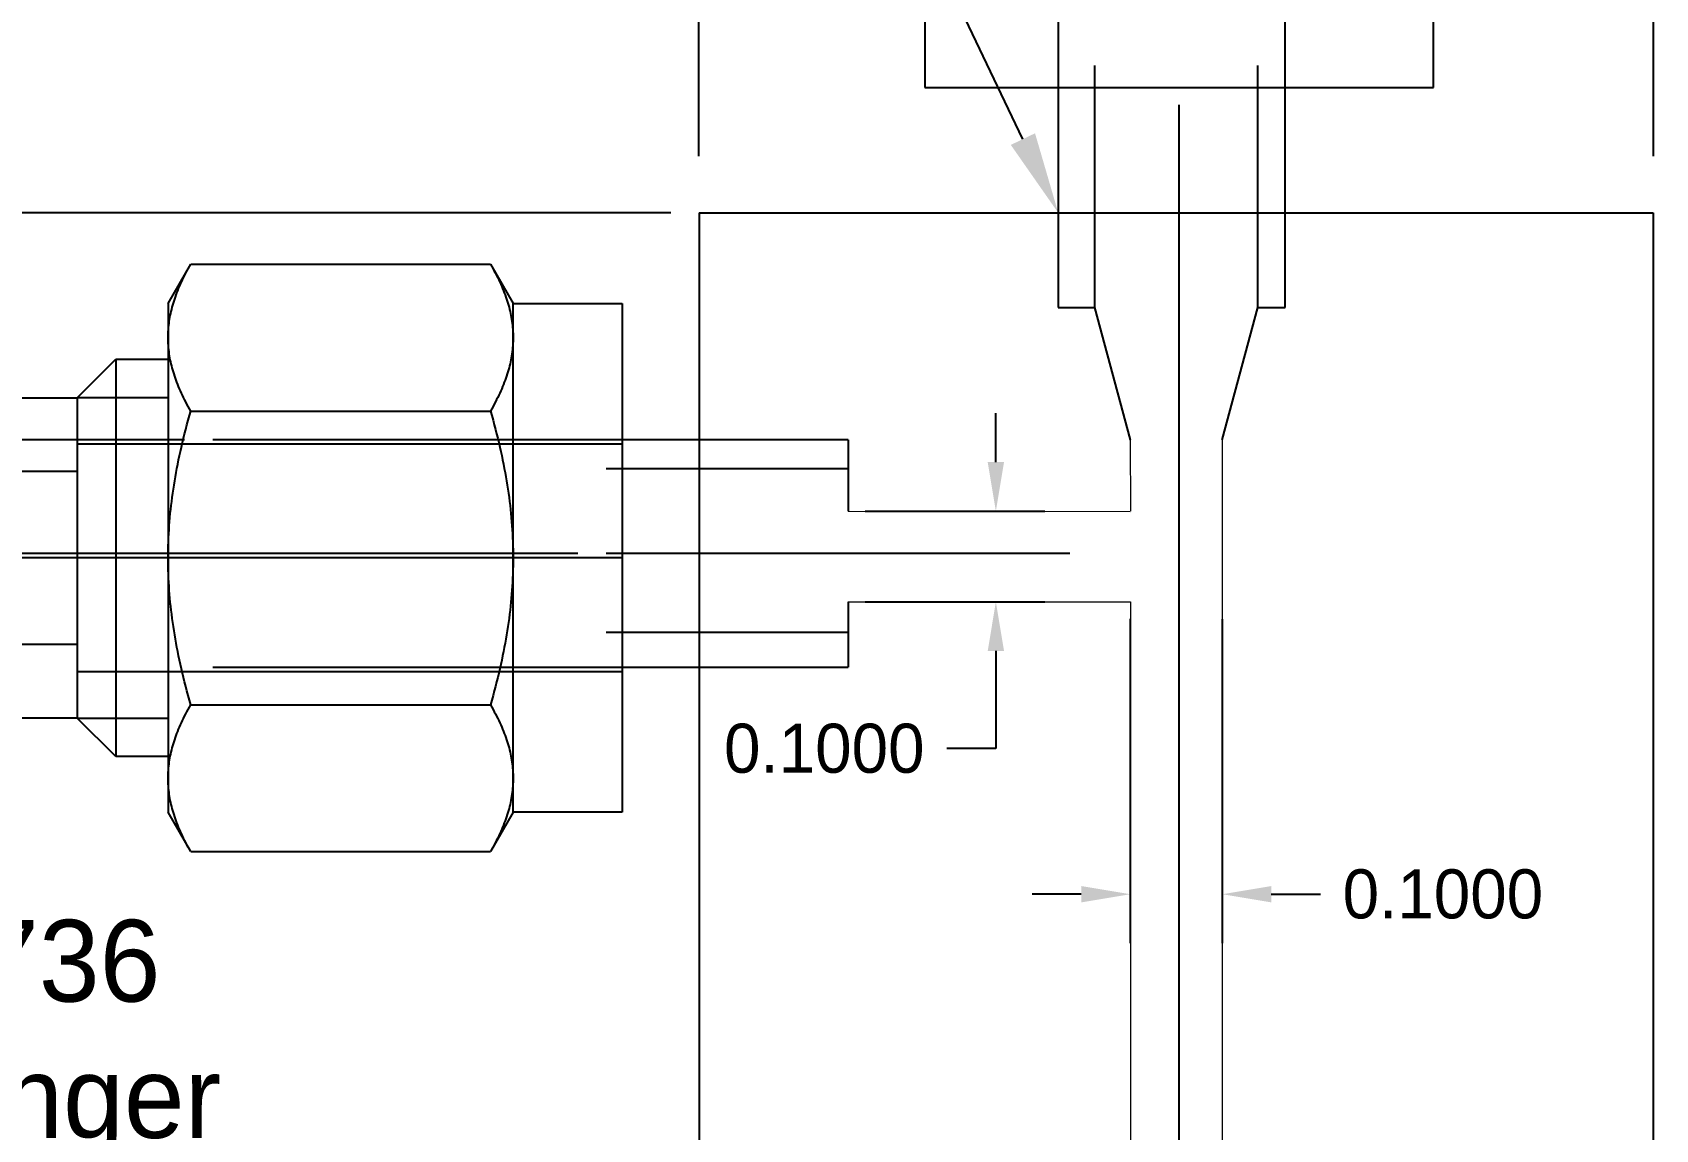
# Model space of a CAD drawing. Extents: x 22.1 to 29.7, y -15.3 to -5.1.
# Drawn here: x 24.506 to 26.293, y -8.425 to -7.217 of the extents above; entities that cross this region are included whole.
import ezdxf
from ezdxf import colors
from ezdxf.entities.mleader import LeaderData, LeaderLine
from ezdxf.math import Vec2, Vec3

# ---------------------------------------------------------------- set-up
doc = ezdxf.new("R2010")
doc.units = 0
doc.header["$MEASUREMENT"] = 0
doc.linetypes.add('CENTER2', pattern=[28.575, 19.05, -3.175, 3.175, -3.175])
doc.linetypes.add('HIDDEN2', pattern=[4.7625, 3.175, -1.5875])
doc.layers.get('0').update_dxf_attribs({"linetype": 'CONTINUOUS'})
doc.layers.get('Defpoints').update_dxf_attribs({"linetype": 'CONTINUOUS'})
for name, color, linetype in [('TRDETAIL2', 7, 'CONTINUOUS'), ('TRDETAIL3', 7, 'CONTINUOUS'), ('TRMODEL1', 7, 'CONTINUOUS'), ('TRMODEL3', 7, 'CONTINUOUS')]:
    doc.layers.add(name, color=color, linetype=linetype)
doc.dimstyles.get("Standard").update_dxf_attribs({"dimtxt": 0.18, "dimasz": 0.18, "dimexe": 0.18, "dimexo": 0.0625, "dimgap": 0.09, "dimtad": 0, "dimtih": 1, "dimtoh": 1, "dimdec": 4, "dimzin": 0, "dimdsep": 46, "dimtxsty": 'Standard', "dimcen": 0.09, "dimadec": 0, "dimazin": 0, "dimtfac": 1, "dimtdec": 4, "dimtofl": 0, "dimtmove": 0, "dimatfit": 3, "dimfxl": 1, "dimtolj": 1, "dimtzin": 0, "dimarcsym": 0})

# ---------------------------------------------------------------- blocks, each defined once
blk = doc.blocks.new('*D19')
at = {"color": 0, "linetype": 'Continuous', "lineweight": -2, "transparency": 16777216}
for p, q in [((24.1987, -7.3257), (24.1987, -7.2357)), ((25.2086, -7.4157), (24.1087, -7.4157)), ((24.6731, -7.6657), (24.1087, -7.6657)), ((24.1987, -7.7557), (24.1987, -7.8457))]:
    blk.add_line(p, q, dxfattribs=at)
at = {"color": 0, "linetype": 'Continuous', "transparency": 16777216}
for points in [[(24.1837, -7.3257), (24.2137, -7.3257), (24.1987, -7.4157)], [(24.1837, -7.7557), (24.2137, -7.7557), (24.1987, -7.6657)]]:
    blk.add_solid(points, dxfattribs=at)
at = {"layer": 'Defpoints', "color": 0, "linetype": 'Continuous', "transparency": 16777216}
for p in [(24.1987, -7.4157), (25.2398, -7.4157), (24.7044, -7.6657)]:
    blk.add_point(p, dxfattribs=at)
at = {"color": 0, "linetype": 'Continuous', "transparency": 16777216, "insert": (24.1987, -7.5407), "char_height": 0.09, "attachment_point": 5}
blk.add_mtext('\\A1;0.2500', dxfattribs=at)
blk = doc.blocks.new('*D20')
at = {"color": 0, "linetype": 'Continuous', "lineweight": -2, "transparency": 16777216}
for p, q in [((25.2398, -7.3532), (25.2398, -6.2978)), ((26.291, -7.3532), (26.291, -6.2978)), ((25.0598, -6.4778), (24.8798, -6.4778)), ((26.471, -6.4778), (26.651, -6.4778))]:
    blk.add_line(p, q, dxfattribs=at)
at = {"color": 0, "linetype": 'Continuous', "transparency": 16777216}
for points in [[(25.0598, -6.4478), (25.0598, -6.5078), (25.2398, -6.4778)], [(26.471, -6.4478), (26.471, -6.5078), (26.291, -6.4778)]]:
    blk.add_solid(points, dxfattribs=at)
at = {"layer": 'Defpoints', "color": 0, "linetype": 'Continuous', "transparency": 16777216}
for p in [(26.291, -6.4778), (25.2398, -7.4157), (26.291, -7.4157)]:
    blk.add_point(p, dxfattribs=at)
at = {"color": 0, "linetype": 'Continuous', "transparency": 16777216, "insert": (25.7654, -6.4778), "char_height": 0.18, "attachment_point": 5}
blk.add_mtext('\\A1;1.0511', dxfattribs=at)
blk = doc.blocks.new('*D25')
at = {"color": 0, "linetype": 'Continuous', "lineweight": -2, "transparency": 16777216}
for p, q in [((25.7149, -7.8627), (25.7149, -8.2197)), ((25.8162, -7.8628), (25.8162, -8.2197)), ((25.6609, -8.1657), (25.6069, -8.1657)), ((25.8702, -8.1657), (25.9242, -8.1657))]:
    blk.add_line(p, q, dxfattribs=at)
at = {"color": 0, "linetype": 'Continuous', "transparency": 16777216}
for points in [[(25.6609, -8.1567), (25.6609, -8.1747), (25.7149, -8.1657)], [(25.8702, -8.1567), (25.8702, -8.1747), (25.8162, -8.1657)]]:
    blk.add_solid(points, dxfattribs=at)
at = {"layer": 'Defpoints', "color": 0, "linetype": 'Continuous', "transparency": 16777216}
for p in [(25.7149, -7.844), (25.8162, -7.844), (25.8162, -8.1657)]:
    blk.add_point(p, dxfattribs=at)
at = {"color": 0, "linetype": 'Continuous', "transparency": 16777216, "insert": (26.0592, -8.1657), "char_height": 0.054, "attachment_point": 5}
blk.add_mtext('\\A1;0.1000', dxfattribs=at)
blk = doc.blocks.new('*D26')
at = {"color": 0, "linetype": 'Continuous', "lineweight": -2, "transparency": 16777216}
for p, q in [((25.5668, -7.6901), (25.5668, -7.6361)), ((25.4227, -7.7441), (25.6208, -7.7441)), ((25.4227, -7.844), (25.6208, -7.844)), ((25.5668, -7.898), (25.5668, -8.0054)), ((25.5668, -8.0054), (25.5128, -8.0054))]:
    blk.add_line(p, q, dxfattribs=at)
at = {"color": 0, "linetype": 'Continuous', "transparency": 16777216}
for points in [[(25.5578, -7.6901), (25.5758, -7.6901), (25.5668, -7.7441)], [(25.5578, -7.898), (25.5758, -7.898), (25.5668, -7.844)]]:
    blk.add_solid(points, dxfattribs=at)
at = {"layer": 'Defpoints', "color": 0, "linetype": 'Continuous', "transparency": 16777216}
for p in [(25.404, -7.7441), (25.5668, -7.7441), (25.404, -7.844)]:
    blk.add_point(p, dxfattribs=at)
at = {"color": 0, "linetype": 'Continuous', "transparency": 16777216, "insert": (25.3778, -8.0054), "char_height": 0.054, "attachment_point": 5}
blk.add_mtext('\\A1;0.1000', dxfattribs=at)
blk = doc.blocks.new('*D27')
at = {"color": 0, "linetype": 'Continuous', "lineweight": -2, "transparency": 16777216}
for p, q in [((26.3222, -7.4157), (29.4986, -7.4157)), ((29.4086, -7.5057), (29.4086, -8.4304)), ((29.4086, -10.7651), (29.4086, -9.8404)), ((26.0215, -10.8551), (29.4986, -10.8551))]:
    blk.add_line(p, q, dxfattribs=at)
at = {"color": 0, "linetype": 'Continuous', "transparency": 16777216}
for points in [[(29.3936, -7.5057), (29.4236, -7.5057), (29.4086, -7.4157)], [(29.3936, -10.7651), (29.4236, -10.7651), (29.4086, -10.8551)]]:
    blk.add_solid(points, dxfattribs=at)
at = {"layer": 'Defpoints', "color": 0, "linetype": 'Continuous', "transparency": 16777216}
for p in [(26.291, -7.4157), (29.4086, -7.4157), (25.9903, -10.8551)]:
    blk.add_point(p, dxfattribs=at)
at = {"color": 0, "linetype": 'Continuous', "transparency": 16777216, "insert": (29.4086, -9.1354), "char_height": 0.09, "width": 0.45, "attachment_point": 5}
blk.add_mtext("\\A1;3.4394 Estimated Height, may vary based on machinist's adjustments", dxfattribs=at)
blk = doc.blocks.new('*D28')
at = {"color": 0, "linetype": 'Continuous', "lineweight": -2, "transparency": 16777216}
for p, q in [((25.1062, -7.7907), (24.3725, -7.7907)), ((24.4625, -7.8807), (24.4625, -8.1475)), ((24.4625, -8.7743), (24.4625, -8.5075)), ((25.1062, -8.8643), (24.3725, -8.8643))]:
    blk.add_line(p, q, dxfattribs=at)
at = {"color": 0, "linetype": 'Continuous', "transparency": 16777216}
for points in [[(24.4475, -7.8807), (24.4775, -7.8807), (24.4625, -7.7907)], [(24.4475, -8.7743), (24.4775, -8.7743), (24.4625, -8.8643)]]:
    blk.add_solid(points, dxfattribs=at)
at = {"layer": 'Defpoints', "color": 0, "linetype": 'Continuous', "transparency": 16777216}
for p in [(25.1374, -7.7907), (24.4625, -8.8643), (25.1374, -8.8643)]:
    blk.add_point(p, dxfattribs=at)
at = {"color": 0, "linetype": 'Continuous', "transparency": 16777216, "insert": (24.4625, -8.3275), "char_height": 0.09, "attachment_point": 5}
blk.add_mtext('\\A1;1.0736\\POr longer', dxfattribs=at)

msp = doc.modelspace()

# ---------------------------------------------------------------- linework, layer by layer
at = {"color": 0, "linetype": 'Continuous'}
for p, q in [((25.63551, -6.8395), (25.63551, -7.51999)), ((25.88551, -7.51999), (25.88551, -6.8395))]:
    msp.add_line(p, q, dxfattribs=at)
at = {"linetype": 'Continuous'}
for p, q in [((25.67539, -7.25346), (25.67539, -7.51998)), ((25.85539, -7.51998), (25.85539, -7.25346)), ((25.23983, -7.41574), (25.23983, -9.31339)), ((25.23983, -7.41574), (26.29095, -7.41574)), ((25.67539, -7.41574), (25.85539, -7.41574)), ((26.29095, -7.41574), (26.29095, -9.31339)), ((25.63551, -7.51999), (25.67539, -7.51999)), ((25.67539, -7.51998), (25.7149, -7.66568)), ((25.81624, -7.66572), (25.85539, -7.51998)), ((25.85539, -7.51999), (25.88551, -7.51999)), ((25.40397, -7.66574), (24.70439, -7.66574)), ((25.40397, -7.66574), (25.40397, -7.74413)), ((25.40397, -7.69743), (25.13745, -7.69743)), ((25.40397, -7.84403), (25.40397, -7.91574)), ((25.13745, -7.87743), (25.40397, -7.87743)), ((24.70439, -7.91574), (25.40397, -7.91574))]:
    msp.add_line(p, q, dxfattribs=at)
at = {"lineweight": 15, "ltscale": 2}
for p, q in [((25.7149, -7.66568), (25.71492, -7.74413)), ((25.81624, -7.66572), (25.81583, -8.81093)), ((25.40399, -7.74419), (25.71487, -7.7443)), ((25.40398, -7.84403), (25.71494, -7.84397)), ((25.71494, -7.84397), (25.71512, -8.81767))]:
    msp.add_line(p, q, dxfattribs=at)
at = {"layer": 'TRDETAIL2', "color": 252, "linetype": 'HIDDEN2'}
for p, q in [((25.15505, -7.67053), (24.55505, -7.67053)), ((24.55505, -7.67053), (24.55505, -7.92053)), ((24.55505, -7.70053), (24.19872, -7.70053)), ((24.19872, -7.89053), (24.55505, -7.89053)), ((24.55505, -7.92053), (25.15505, -7.92053))]:
    msp.add_line(p, q, dxfattribs=at)
at = {"layer": 'TRDETAIL3', "color": 4, "linetype": 'CENTER2'}
for p, q in [((25.7687, -10.99771), (25.7687, -7.29693)), ((25.40397, -7.79074), (25.13745, -7.79074)), ((25.64809, -7.79074), (25.40397, -7.79074))]:
    msp.add_line(p, q, dxfattribs=at)
at = {"layer": 'TRDETAIL3', "color": 252, "linetype": 'CENTER2'}
msp.add_line((25.15505, -7.79553), (23.74505, -7.79553), dxfattribs=at)
at = {"layer": 'TRMODEL1', "color": 252, "linetype": 'Continuous'}
for p, q in [((25.4887, -7.15766), (25.4887, -7.27766)), ((26.0487, -7.27766), (26.0487, -7.15766)), ((25.4887, -7.27766), (26.0487, -7.27766)), ((24.65505, -7.51553), (24.68006, -7.47221)), ((24.6786, -7.47477), (24.68006, -7.47221)), ((24.68006, -7.47221), (25.01004, -7.47221)), ((25.01004, -7.47221), (25.0115, -7.47477)), ((25.01004, -7.47221), (25.03505, -7.51553)), ((24.66973, -7.49203), (24.67086, -7.48962)), ((24.67086, -7.48962), (24.67203, -7.4872)), ((24.67203, -7.4872), (24.67325, -7.48476)), ((24.67325, -7.48476), (24.67452, -7.48229)), ((24.67452, -7.48229), (24.67583, -7.47981)), ((24.67583, -7.47981), (24.67719, -7.4773)), ((24.67719, -7.4773), (24.6786, -7.47477)), ((25.0115, -7.47477), (25.0129, -7.4773)), ((25.0129, -7.4773), (25.01426, -7.47981)), ((25.01426, -7.47981), (25.01558, -7.48229)), ((25.01558, -7.48229), (25.01684, -7.48476)), ((25.01684, -7.48476), (25.01806, -7.4872)), ((25.01806, -7.4872), (25.01923, -7.48962)), ((25.01923, -7.48962), (25.02036, -7.49203)), ((24.66228, -7.51069), (24.66306, -7.50841)), ((24.66306, -7.50841), (24.66389, -7.50611)), ((24.66389, -7.50611), (24.66476, -7.5038)), ((24.66476, -7.5038), (24.66566, -7.50147)), ((24.66566, -7.50147), (24.66662, -7.49913)), ((24.66662, -7.49913), (24.66761, -7.49678)), ((24.66761, -7.49678), (24.66865, -7.49441)), ((24.66865, -7.49441), (24.66973, -7.49203)), ((25.02036, -7.49203), (25.02144, -7.49441)), ((25.02144, -7.49441), (25.02248, -7.49678)), ((25.02248, -7.49678), (25.02348, -7.49913)), ((25.02348, -7.49913), (25.02443, -7.50147)), ((25.02443, -7.50147), (25.02534, -7.5038)), ((25.02534, -7.5038), (25.0262, -7.50611)), ((25.0262, -7.50611), (25.02703, -7.50841)), ((25.02703, -7.50841), (25.02781, -7.51069)), ((24.65505, -7.51553), (24.65505, -7.55304)), ((24.65748, -7.52867), (24.65794, -7.52645)), ((24.65794, -7.52645), (24.65844, -7.52422)), ((24.65844, -7.52422), (24.65898, -7.52199)), ((24.65898, -7.52199), (24.65956, -7.51974)), ((24.65956, -7.51974), (24.66018, -7.51749)), ((24.66018, -7.51749), (24.66084, -7.51524)), ((24.66084, -7.51524), (24.66154, -7.51297)), ((24.66154, -7.51297), (24.66228, -7.51069)), ((25.02781, -7.51069), (25.02856, -7.51297)), ((25.02856, -7.51297), (25.02926, -7.51524)), ((25.02926, -7.51524), (25.02992, -7.51749)), ((25.02992, -7.51749), (25.03054, -7.51974)), ((25.03054, -7.51974), (25.03112, -7.52199)), ((25.03112, -7.52199), (25.03166, -7.52422)), ((25.03166, -7.52422), (25.03216, -7.52645)), ((25.03216, -7.52645), (25.03262, -7.52867)), ((25.03505, -7.55304), (25.03505, -7.51553)), ((25.03505, -7.51553), (25.15505, -7.51553)), ((25.15505, -7.51553), (25.15505, -8.07553)), ((24.65523, -7.54638), (24.65537, -7.54417)), ((24.65537, -7.54417), (24.65555, -7.54196)), ((24.65555, -7.54196), (24.65577, -7.53975)), ((24.65577, -7.53975), (24.65603, -7.53754)), ((24.65603, -7.53754), (24.65634, -7.53532)), ((24.65634, -7.53532), (24.65668, -7.53311)), ((24.65668, -7.53311), (24.65706, -7.53089)), ((24.65706, -7.53089), (24.65748, -7.52867)), ((25.03262, -7.52867), (25.03304, -7.53089)), ((25.03304, -7.53089), (25.03342, -7.53311)), ((25.03342, -7.53311), (25.03376, -7.53532)), ((25.03376, -7.53532), (25.03406, -7.53754)), ((25.03406, -7.53754), (25.03432, -7.53975)), ((25.03432, -7.53975), (25.03454, -7.54196)), ((25.03454, -7.54196), (25.03472, -7.54417)), ((25.03472, -7.54417), (25.03486, -7.54638)), ((24.65505, -7.55304), (24.65507, -7.55082)), ((24.65507, -7.55526), (24.65505, -7.55304)), ((24.65505, -7.55304), (24.65505, -7.79553)), ((24.65507, -7.55082), (24.65513, -7.5486)), ((24.65513, -7.55748), (24.65507, -7.55526)), ((24.65513, -7.5486), (24.65523, -7.54638)), ((24.65523, -7.5597), (24.65513, -7.55748)), ((24.65537, -7.56191), (24.65523, -7.5597)), ((24.65555, -7.56412), (24.65537, -7.56191)), ((25.03472, -7.56191), (25.03454, -7.56412)), ((25.03486, -7.5597), (25.03472, -7.56191)), ((25.03486, -7.54638), (25.03497, -7.5486)), ((25.03497, -7.55748), (25.03486, -7.5597)), ((25.03497, -7.5486), (25.03503, -7.55082)), ((25.03503, -7.55526), (25.03497, -7.55748)), ((25.03503, -7.55082), (25.03505, -7.55304)), ((25.03505, -7.55304), (25.03503, -7.55526)), ((25.03505, -7.79553), (25.03505, -7.55304)), ((24.55505, -7.61928), (24.59755, -7.57678)), ((24.59755, -7.57678), (24.59755, -8.01428)), ((24.59755, -7.57678), (24.65505, -7.57678)), ((24.65577, -7.56633), (24.65555, -7.56412)), ((24.65603, -7.56855), (24.65577, -7.56633)), ((24.65634, -7.57076), (24.65603, -7.56855)), ((24.65668, -7.57297), (24.65634, -7.57076)), ((24.65706, -7.57519), (24.65668, -7.57297)), ((24.65748, -7.57741), (24.65706, -7.57519)), ((24.65794, -7.57963), (24.65748, -7.57741)), ((24.65844, -7.58186), (24.65794, -7.57963)), ((25.03216, -7.57963), (25.03166, -7.58186)), ((25.03262, -7.57741), (25.03216, -7.57963)), ((25.03304, -7.57519), (25.03262, -7.57741)), ((25.03342, -7.57297), (25.03304, -7.57519)), ((25.03376, -7.57076), (25.03342, -7.57297)), ((25.03406, -7.56855), (25.03376, -7.57076)), ((25.03432, -7.56633), (25.03406, -7.56855)), ((25.03454, -7.56412), (25.03432, -7.56633)), ((24.65898, -7.5841), (24.65844, -7.58186)), ((24.65956, -7.58634), (24.65898, -7.5841)), ((24.66018, -7.58859), (24.65956, -7.58634)), ((24.66084, -7.59085), (24.66018, -7.58859)), ((24.66154, -7.59311), (24.66084, -7.59085)), ((24.66228, -7.59539), (24.66154, -7.59311)), ((24.66306, -7.59768), (24.66228, -7.59539)), ((24.66389, -7.59997), (24.66306, -7.59768)), ((25.02703, -7.59768), (25.0262, -7.59997)), ((25.02781, -7.59539), (25.02703, -7.59768)), ((25.02856, -7.59311), (25.02781, -7.59539)), ((25.02926, -7.59085), (25.02856, -7.59311)), ((25.02992, -7.58859), (25.02926, -7.59085)), ((25.03054, -7.58634), (25.02992, -7.58859)), ((25.03112, -7.5841), (25.03054, -7.58634)), ((25.03166, -7.58186), (25.03112, -7.5841)), ((24.66476, -7.60229), (24.66389, -7.59997)), ((24.66566, -7.60461), (24.66476, -7.60229)), ((24.66662, -7.60695), (24.66566, -7.60461)), ((24.66761, -7.6093), (24.66662, -7.60695)), ((24.66865, -7.61167), (24.66761, -7.6093)), ((24.66973, -7.61406), (24.66865, -7.61167)), ((24.67086, -7.61646), (24.66973, -7.61406)), ((25.02036, -7.61406), (25.01923, -7.61646)), ((25.02144, -7.61167), (25.02036, -7.61406)), ((25.02248, -7.6093), (25.02144, -7.61167)), ((25.02348, -7.60695), (25.02248, -7.6093)), ((25.02443, -7.60461), (25.02348, -7.60695)), ((25.02534, -7.60229), (25.02443, -7.60461)), ((25.0262, -7.59997), (25.02534, -7.60229)), ((24.45505, -7.61928), (24.55505, -7.61928)), ((24.55505, -7.61928), (24.55505, -7.97178)), ((24.67203, -7.61888), (24.67086, -7.61646)), ((24.67325, -7.62133), (24.67203, -7.61888)), ((24.67452, -7.62379), (24.67325, -7.62133)), ((24.67583, -7.62628), (24.67452, -7.62379)), ((24.67719, -7.62878), (24.67583, -7.62628)), ((24.6786, -7.63131), (24.67719, -7.62878)), ((24.68006, -7.63387), (24.6786, -7.63131)), ((25.0115, -7.63131), (25.01004, -7.63387)), ((25.0129, -7.62878), (25.0115, -7.63131)), ((25.01426, -7.62628), (25.0129, -7.62878)), ((25.01558, -7.62379), (25.01426, -7.62628)), ((25.01684, -7.62133), (25.01558, -7.62379)), ((25.01806, -7.61888), (25.01684, -7.62133)), ((25.01923, -7.61646), (25.01806, -7.61888)), ((24.67452, -7.65403), (24.67583, -7.64906)), ((24.67583, -7.64906), (24.67719, -7.64405)), ((24.67719, -7.64405), (24.6786, -7.63898)), ((24.6786, -7.63898), (24.68006, -7.63387)), ((24.68006, -7.63387), (25.01004, -7.63387)), ((25.01004, -7.63387), (25.0115, -7.63898)), ((25.0115, -7.63898), (25.0129, -7.64405)), ((25.0129, -7.64405), (25.01426, -7.64906)), ((25.01426, -7.64906), (25.01558, -7.65403)), ((24.66973, -7.6735), (24.67086, -7.66869)), ((24.67086, -7.66869), (24.67203, -7.66384)), ((24.67203, -7.66384), (24.67325, -7.65896)), ((24.67325, -7.65896), (24.67452, -7.65403)), ((25.01558, -7.65403), (25.01684, -7.65896)), ((25.01684, -7.65896), (25.01806, -7.66384)), ((25.01806, -7.66384), (25.01923, -7.66869)), ((25.01923, -7.66869), (25.02036, -7.6735)), ((24.66662, -7.68772), (24.66761, -7.68301)), ((24.66761, -7.68301), (24.66865, -7.67827)), ((24.66865, -7.67827), (24.66973, -7.6735)), ((25.02036, -7.6735), (25.02144, -7.67827)), ((25.02144, -7.67827), (25.02248, -7.68301)), ((25.02248, -7.68301), (25.02348, -7.68772)), ((24.66306, -7.70626), (24.66389, -7.70166)), ((24.66389, -7.70166), (24.66476, -7.69704)), ((24.66476, -7.69704), (24.66566, -7.69239)), ((24.66566, -7.69239), (24.66662, -7.68772)), ((25.02348, -7.68772), (25.02443, -7.69239)), ((25.02443, -7.69239), (25.02534, -7.69704)), ((25.02534, -7.69704), (25.0262, -7.70166)), ((25.0262, -7.70166), (25.02703, -7.70626)), ((24.66018, -7.72443), (24.66084, -7.71992)), ((24.66084, -7.71992), (24.66154, -7.71539)), ((24.66154, -7.71539), (24.66228, -7.71083)), ((24.66228, -7.71083), (24.66306, -7.70626)), ((25.02703, -7.70626), (25.02781, -7.71083)), ((25.02781, -7.71083), (25.02856, -7.71539)), ((25.02856, -7.71539), (25.02926, -7.71992)), ((25.02926, -7.71992), (25.02992, -7.72443)), ((24.65794, -7.74234), (24.65844, -7.73789)), ((24.65844, -7.73789), (24.65898, -7.73342)), ((24.65898, -7.73342), (24.65956, -7.72893)), ((24.65956, -7.72893), (24.66018, -7.72443)), ((25.02992, -7.72443), (25.03054, -7.72893)), ((25.03054, -7.72893), (25.03112, -7.73342)), ((25.03112, -7.73342), (25.03166, -7.73789)), ((25.03166, -7.73789), (25.03216, -7.74234)), ((24.65634, -7.76009), (24.65668, -7.75567)), ((24.65668, -7.75567), (24.65706, -7.75123)), ((24.65706, -7.75123), (24.65748, -7.74679)), ((24.65748, -7.74679), (24.65794, -7.74234)), ((25.03216, -7.74234), (25.03262, -7.74679)), ((25.03262, -7.74679), (25.03304, -7.75123)), ((25.03304, -7.75123), (25.03342, -7.75567)), ((25.03342, -7.75567), (25.03376, -7.76009)), ((24.65537, -7.77779), (24.65555, -7.77336)), ((24.65555, -7.77336), (24.65577, -7.76894)), ((24.65577, -7.76894), (24.65603, -7.76452)), ((24.65603, -7.76452), (24.65634, -7.76009)), ((25.03376, -7.76009), (25.03406, -7.76452)), ((25.03406, -7.76452), (25.03432, -7.76894)), ((25.03432, -7.76894), (25.03454, -7.77336)), ((25.03454, -7.77336), (25.03472, -7.77779)), ((24.65505, -7.79553), (24.65507, -7.79108)), ((24.65507, -7.79108), (24.65513, -7.78665)), ((24.65513, -7.78665), (24.65523, -7.78221)), ((24.65523, -7.78221), (24.65537, -7.77779)), ((25.03472, -7.77779), (25.03486, -7.78221)), ((25.03486, -7.78221), (25.03497, -7.78665)), ((25.03497, -7.78665), (25.03503, -7.79108)), ((25.03503, -7.79108), (25.03505, -7.79553)), ((24.65505, -7.79553), (24.65505, -8.03802)), ((24.65507, -7.79997), (24.65505, -7.79553)), ((24.65513, -7.80441), (24.65507, -7.79997)), ((24.65523, -7.80884), (24.65513, -7.80441)), ((24.65537, -7.81327), (24.65523, -7.80884)), ((25.03486, -7.80884), (25.03472, -7.81327)), ((25.03497, -7.80441), (25.03486, -7.80884)), ((25.03503, -7.79997), (25.03497, -7.80441)), ((25.03505, -7.79553), (25.03503, -7.79997)), ((25.03505, -8.03802), (25.03505, -7.79553)), ((24.65555, -7.81769), (24.65537, -7.81327)), ((24.65577, -7.82212), (24.65555, -7.81769)), ((24.65603, -7.82654), (24.65577, -7.82212)), ((24.65634, -7.83096), (24.65603, -7.82654)), ((25.03406, -7.82654), (25.03376, -7.83096)), ((25.03432, -7.82212), (25.03406, -7.82654)), ((25.03454, -7.81769), (25.03432, -7.82212)), ((25.03472, -7.81327), (25.03454, -7.81769)), ((24.65668, -7.83539), (24.65634, -7.83096)), ((24.65706, -7.83982), (24.65668, -7.83539)), ((24.65748, -7.84426), (24.65706, -7.83982)), ((24.65794, -7.84871), (24.65748, -7.84426)), ((25.03262, -7.84426), (25.03216, -7.84871)), ((25.03304, -7.83982), (25.03262, -7.84426)), ((25.03342, -7.83539), (25.03304, -7.83982)), ((25.03376, -7.83096), (25.03342, -7.83539)), ((24.65844, -7.85317), (24.65794, -7.84871)), ((24.65898, -7.85764), (24.65844, -7.85317)), ((24.65956, -7.86212), (24.65898, -7.85764)), ((24.66018, -7.86662), (24.65956, -7.86212)), ((25.03054, -7.86212), (25.02992, -7.86662)), ((25.03112, -7.85764), (25.03054, -7.86212)), ((25.03166, -7.85317), (25.03112, -7.85764)), ((25.03216, -7.84871), (25.03166, -7.85317)), ((24.66084, -7.87114), (24.66018, -7.86662)), ((24.66154, -7.87567), (24.66084, -7.87114)), ((24.66228, -7.88022), (24.66154, -7.87567)), ((24.66306, -7.8848), (24.66228, -7.88022)), ((25.02781, -7.88022), (25.02703, -7.8848)), ((25.02856, -7.87567), (25.02781, -7.88022)), ((25.02926, -7.87114), (25.02856, -7.87567)), ((25.02992, -7.86662), (25.02926, -7.87114)), ((24.66389, -7.88939), (24.66306, -7.8848)), ((24.66476, -7.89402), (24.66389, -7.88939)), ((24.66566, -7.89867), (24.66476, -7.89402)), ((24.66662, -7.90334), (24.66566, -7.89867)), ((25.02443, -7.89867), (25.02348, -7.90334)), ((25.02534, -7.89402), (25.02443, -7.89867)), ((25.0262, -7.88939), (25.02534, -7.89402)), ((25.02703, -7.8848), (25.0262, -7.88939)), ((24.66761, -7.90805), (24.66662, -7.90334)), ((24.66865, -7.91279), (24.66761, -7.90805)), ((24.66973, -7.91756), (24.66865, -7.91279)), ((24.67086, -7.92237), (24.66973, -7.91756)), ((25.02036, -7.91756), (25.01923, -7.92237)), ((25.02144, -7.91279), (25.02036, -7.91756)), ((25.02248, -7.90805), (25.02144, -7.91279)), ((25.02348, -7.90334), (25.02248, -7.90805)), ((24.67203, -7.92721), (24.67086, -7.92237)), ((24.67325, -7.9321), (24.67203, -7.92721)), ((24.67452, -7.93703), (24.67325, -7.9321)), ((24.67583, -7.942), (24.67452, -7.93703)), ((25.01558, -7.93703), (25.01426, -7.942)), ((25.01684, -7.9321), (25.01558, -7.93703)), ((25.01806, -7.92721), (25.01684, -7.9321)), ((25.01923, -7.92237), (25.01806, -7.92721)), ((24.67719, -7.94701), (24.67583, -7.942)), ((24.6786, -7.95207), (24.67719, -7.94701)), ((24.68006, -7.95719), (24.6786, -7.95207)), ((25.0115, -7.95207), (25.01004, -7.95719)), ((25.0129, -7.94701), (25.0115, -7.95207)), ((25.01426, -7.942), (25.0129, -7.94701)), ((24.55505, -7.97178), (24.45505, -7.97178)), ((24.59755, -8.01428), (24.55505, -7.97178)), ((24.67086, -7.9746), (24.67203, -7.97217)), ((24.67203, -7.97217), (24.67325, -7.96973)), ((24.67325, -7.96973), (24.67452, -7.96727)), ((24.67452, -7.96727), (24.67583, -7.96478)), ((24.67583, -7.96478), (24.67719, -7.96227)), ((24.67719, -7.96227), (24.6786, -7.95974)), ((24.6786, -7.95974), (24.68006, -7.95719)), ((24.68006, -7.95719), (25.01004, -7.95719)), ((25.01004, -7.95719), (25.0115, -7.95974)), ((25.0115, -7.95974), (25.0129, -7.96227)), ((25.0129, -7.96227), (25.01426, -7.96478)), ((25.01426, -7.96478), (25.01558, -7.96727)), ((25.01558, -7.96727), (25.01684, -7.96973)), ((25.01684, -7.96973), (25.01806, -7.97217)), ((25.01806, -7.97217), (25.01923, -7.9746)), ((24.66306, -7.99338), (24.66389, -7.99108)), ((24.66389, -7.99108), (24.66476, -7.98877)), ((24.66476, -7.98877), (24.66566, -7.98645)), ((24.66566, -7.98645), (24.66662, -7.98411)), ((24.66662, -7.98411), (24.66761, -7.98176)), ((24.66761, -7.98176), (24.66865, -7.97939)), ((24.66865, -7.97939), (24.66973, -7.977)), ((24.66973, -7.977), (24.67086, -7.9746)), ((25.01923, -7.9746), (25.02036, -7.977)), ((25.02036, -7.977), (25.02144, -7.97939)), ((25.02144, -7.97939), (25.02248, -7.98176)), ((25.02248, -7.98176), (25.02348, -7.98411)), ((25.02348, -7.98411), (25.02443, -7.98645)), ((25.02443, -7.98645), (25.02534, -7.98877)), ((25.02534, -7.98877), (25.0262, -7.99108)), ((25.0262, -7.99108), (25.02703, -7.99338)), ((24.65794, -8.01142), (24.65844, -8.00919)), ((24.65844, -8.00919), (24.65898, -8.00696)), ((24.65898, -8.00696), (24.65956, -8.00472)), ((24.65956, -8.00472), (24.66018, -8.00247)), ((24.66018, -8.00247), (24.66084, -8.00021)), ((24.66084, -8.00021), (24.66154, -7.99794)), ((24.66154, -7.99794), (24.66228, -7.99567)), ((24.66228, -7.99567), (24.66306, -7.99338)), ((25.02703, -7.99338), (25.02781, -7.99567)), ((25.02781, -7.99567), (25.02856, -7.99794)), ((25.02856, -7.99794), (25.02926, -8.00021)), ((25.02926, -8.00021), (25.02992, -8.00247)), ((25.02992, -8.00247), (25.03054, -8.00472)), ((25.03054, -8.00472), (25.03112, -8.00696)), ((25.03112, -8.00696), (25.03166, -8.00919)), ((25.03166, -8.00919), (25.03216, -8.01142)), ((24.65505, -8.01428), (24.59755, -8.01428)), ((24.65537, -8.02915), (24.65555, -8.02693)), ((24.65555, -8.02693), (24.65577, -8.02472)), ((24.65577, -8.02472), (24.65603, -8.02251)), ((24.65603, -8.02251), (24.65634, -8.0203)), ((24.65634, -8.0203), (24.65668, -8.01808)), ((24.65668, -8.01808), (24.65706, -8.01587)), ((24.65706, -8.01587), (24.65748, -8.01365)), ((24.65748, -8.01365), (24.65794, -8.01142)), ((25.03216, -8.01142), (25.03262, -8.01365)), ((25.03262, -8.01365), (25.03304, -8.01587)), ((25.03304, -8.01587), (25.03342, -8.01808)), ((25.03342, -8.01808), (25.03376, -8.0203)), ((25.03376, -8.0203), (25.03406, -8.02251)), ((25.03406, -8.02251), (25.03432, -8.02472)), ((25.03432, -8.02472), (25.03454, -8.02693)), ((25.03454, -8.02693), (25.03472, -8.02915)), ((24.65505, -8.03802), (24.65507, -8.03579)), ((24.65507, -8.04024), (24.65505, -8.03802)), ((24.65505, -8.03802), (24.65505, -8.07553)), ((24.65507, -8.03579), (24.65513, -8.03357)), ((24.65513, -8.04246), (24.65507, -8.04024)), ((24.65513, -8.03357), (24.65523, -8.03136)), ((24.65523, -8.04467), (24.65513, -8.04246)), ((24.65523, -8.03136), (24.65537, -8.02915)), ((24.65537, -8.04689), (24.65523, -8.04467)), ((25.03472, -8.02915), (25.03486, -8.03136)), ((25.03486, -8.04467), (25.03472, -8.04689)), ((25.03486, -8.03136), (25.03497, -8.03357)), ((25.03497, -8.04246), (25.03486, -8.04467)), ((25.03497, -8.03357), (25.03503, -8.03579)), ((25.03503, -8.04024), (25.03497, -8.04246)), ((25.03503, -8.03579), (25.03505, -8.03802)), ((25.03505, -8.03802), (25.03503, -8.04024)), ((25.03505, -8.07553), (25.03505, -8.03802)), ((24.65555, -8.0491), (24.65537, -8.04689)), ((24.65577, -8.05131), (24.65555, -8.0491)), ((24.65603, -8.05352), (24.65577, -8.05131)), ((24.65634, -8.05573), (24.65603, -8.05352)), ((24.65668, -8.05795), (24.65634, -8.05573)), ((24.65706, -8.06016), (24.65668, -8.05795)), ((24.65748, -8.06238), (24.65706, -8.06016)), ((24.65794, -8.06461), (24.65748, -8.06238)), ((25.03262, -8.06238), (25.03216, -8.06461)), ((25.03304, -8.06016), (25.03262, -8.06238)), ((25.03342, -8.05795), (25.03304, -8.06016)), ((25.03376, -8.05573), (25.03342, -8.05795)), ((25.03406, -8.05352), (25.03376, -8.05573)), ((25.03432, -8.05131), (25.03406, -8.05352)), ((25.03454, -8.0491), (25.03432, -8.05131)), ((25.03472, -8.04689), (25.03454, -8.0491)), ((24.68006, -8.11884), (24.65505, -8.07553)), ((24.65844, -8.06684), (24.65794, -8.06461)), ((24.65898, -8.06907), (24.65844, -8.06684)), ((24.65956, -8.07131), (24.65898, -8.06907)), ((24.66018, -8.07356), (24.65956, -8.07131)), ((24.66084, -8.07582), (24.66018, -8.07356)), ((24.66154, -8.07809), (24.66084, -8.07582)), ((24.66228, -8.08036), (24.66154, -8.07809)), ((24.66306, -8.08265), (24.66228, -8.08036)), ((25.03505, -8.07553), (25.01004, -8.11884)), ((25.02781, -8.08036), (25.02703, -8.08265)), ((25.02856, -8.07809), (25.02781, -8.08036)), ((25.02926, -8.07582), (25.02856, -8.07809)), ((25.02992, -8.07356), (25.02926, -8.07582)), ((25.03054, -8.07131), (25.02992, -8.07356)), ((25.03112, -8.06907), (25.03054, -8.07131)), ((25.03166, -8.06684), (25.03112, -8.06907)), ((25.03216, -8.06461), (25.03166, -8.06684)), ((25.15505, -8.07553), (25.03505, -8.07553)), ((24.66389, -8.08495), (24.66306, -8.08265)), ((24.66476, -8.08726), (24.66389, -8.08495)), ((24.66566, -8.08958), (24.66476, -8.08726)), ((24.66662, -8.09192), (24.66566, -8.08958)), ((24.66761, -8.09428), (24.66662, -8.09192)), ((24.66865, -8.09665), (24.66761, -8.09428)), ((24.66973, -8.09903), (24.66865, -8.09665)), ((25.02144, -8.09665), (25.02036, -8.09903)), ((25.02248, -8.09428), (25.02144, -8.09665)), ((25.02348, -8.09192), (25.02248, -8.09428)), ((25.02443, -8.08958), (25.02348, -8.09192)), ((25.02534, -8.08726), (25.02443, -8.08958)), ((25.0262, -8.08495), (25.02534, -8.08726)), ((25.02703, -8.08265), (25.0262, -8.08495)), ((24.67086, -8.10144), (24.66973, -8.09903)), ((24.67203, -8.10386), (24.67086, -8.10144)), ((24.67325, -8.1063), (24.67203, -8.10386)), ((24.67452, -8.10876), (24.67325, -8.1063)), ((24.67583, -8.11125), (24.67452, -8.10876)), ((24.67719, -8.11376), (24.67583, -8.11125)), ((24.6786, -8.11629), (24.67719, -8.11376)), ((24.68006, -8.11884), (24.6786, -8.11629)), ((25.0115, -8.11629), (25.01004, -8.11884)), ((25.0129, -8.11376), (25.0115, -8.11629)), ((25.01426, -8.11125), (25.0129, -8.11376)), ((25.01558, -8.10876), (25.01426, -8.11125)), ((25.01684, -8.1063), (25.01558, -8.10876)), ((25.01806, -8.10386), (25.01684, -8.1063)), ((25.01923, -8.10144), (25.01806, -8.10386)), ((25.02036, -8.09903), (25.01923, -8.10144)), ((24.68006, -8.11884), (25.01004, -8.11884))]:
    msp.add_line(p, q, dxfattribs=at)
at = {"layer": 'TRMODEL3', "color": 252, "linetype": 'Continuous'}
for p, q in [((24.65505, -7.61928), (24.55505, -7.61928)), ((24.55505, -7.97178), (24.65505, -7.97178))]:
    msp.add_line(p, q, dxfattribs=at)

# ---------------------------------------------------------------- dimensions: what is measured, and where the dimension line sits
at = {"color": 6, "linetype": 'Continuous'}
dim = msp.add_linear_dim(base=(26.29095, -6.47782), p1=(25.23983, -7.41574), p2=(26.29095, -7.41574), dimstyle='Standard', dxfattribs=at)
dim.commit()
dim.dimension.update_dxf_attribs({"geometry": '*D20', "text_midpoint": (25.76539, -6.47782)})
dim = msp.add_linear_dim(base=(24.19872, -7.41574), p1=(24.70439, -7.66574), p2=(25.23983, -7.41574), angle=270, dimstyle='Standard', override={"dimscale": 0.5}, dxfattribs=at)
dim.commit()
dim.dimension.update_dxf_attribs({"geometry": '*D19', "text_midpoint": (24.19872, -7.54074)})
dim = msp.add_linear_dim(base=(29.40862, -7.41574), p1=(25.99029, -10.85515), p2=(26.29095, -7.41574), angle=90, text="<> Estimated Height, may vary based on machinist's adjustments", dimstyle='Standard', override={"dimscale": 0.5}, dxfattribs=at)
dim.commit()
dim.dimension.update_dxf_attribs({"geometry": '*D27', "text_midpoint": (29.40862, -9.13544)})
at = {"color": 3, "linetype": 'Continuous'}
dim = msp.add_linear_dim(base=(25.56676, -7.74413), p1=(25.40398, -7.84403), p2=(25.40397, -7.74413), angle=90, text='0.1000', dimstyle='Standard', override={"dimscale": 0.3}, dxfattribs=at)
dim.commit()
dim.dimension.update_dxf_attribs({"geometry": '*D26', "text_midpoint": (25.37776, -8.00536), "dimtype": 160})
dim = msp.add_linear_dim(base=(24.46245, -8.86434), p1=(25.13745, -7.79074), p2=(25.13745, -8.86434), angle=90, text='<>\\POr longer', dimstyle='Standard', override={"dimscale": 0.5}, dxfattribs=at)
dim.commit()
dim.dimension.update_dxf_attribs({"geometry": '*D28', "text_midpoint": (24.46245, -8.32754)})
dim = msp.add_linear_dim(base=(25.81617, -8.16575), p1=(25.71494, -7.84397), p2=(25.81617, -7.84401), text='0.1000', dimstyle='Standard', override={"dimscale": 0.3}, dxfattribs=at)
dim.commit()
dim.dimension.update_dxf_attribs({"geometry": '*D25', "text_midpoint": (26.05917, -8.16575), "dimtype": 160})

# ---------------------------------------------------------------- leaders
at = {"color": 3, "lineweight": 15}
ml = msp.add_multileader_mtext('Standard', dxfattribs=at)
ml.set_content('\\A1;{\\H0.7x;\\S1/4;\\H1.42857x; OD tubing,\\PID TBD (~ 0.180)\\Pwelded}', color=3)
ml.set_leader_properties()
ml.build(insert=Vec2(0, 0))
ml.multileader.update_dxf_attribs({"dogleg_length": 0.36, "arrow_head_size": 0.09, "scale": 0.5})
ctx = ml.context
ctx.base_point, ctx.scale, ctx.char_height, ctx.arrow_head_size, ctx.landing_gap_size, ctx.plane_origin = Vec3(23.82138, -6.69805), 0.5, 0.09, 0.09, 0.045, Vec3(21.45127, -6.57046)
ctx.text_align_type = 2
notes = []
notes.append((ctx, [(1, (1, 1, 0), (25.29138, -6.69805), (-1, 0), 0.18, [(0, [(25.63551, -7.41574)], 0, [])])]))
ctx.mtext.insert, ctx.mtext.width, ctx.mtext.alignment, ctx.mtext.flow_direction = Vec3(25.06638, -6.65305), 3.3542377, 3, 5
for ctx, leaders in notes:
    for number, flags, end, landing, length, lines in leaders:
        leader = LeaderData()
        leader.index, (leader.has_last_leader_line, leader.has_dogleg_vector, leader.attachment_direction) = number, flags
        leader.last_leader_point, leader.dogleg_vector, leader.dogleg_length = Vec3(end), Vec3(landing), length
        for number, points, colour, breaks in lines:
            line = LeaderLine()
            line.index, line.vertices, line.color, line.breaks = number, Vec3.list(points), colors.encode_raw_color(colour), breaks
            leader.lines.append(line)
        ctx.leaders.append(leader)

doc.saveas('drawing.dxf')
